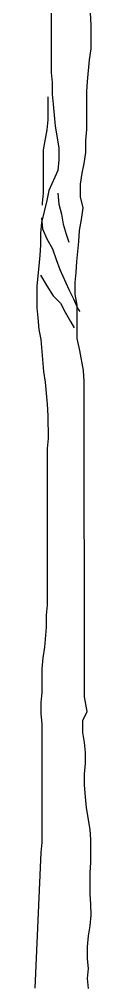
# Model space of a CAD drawing. Header units: millimetres. Extents: x 684983 to 685377, y 990360 to 990509.
# Drawn here: x 685204.872 to 685204.93, y 990426.58 to 990427.579 of the extents above; entities that cross this region are included whole.
import ezdxf

# ---------------------------------------------------------------- set-up
doc = ezdxf.new("R2010")
doc.units = ezdxf.units.MM
doc.layers.add('MAHAGONY', color=7, linetype='Continuous')

# ---------------------------------------------------------------- blocks, each defined once
blk = doc.blocks.new('TREE30')
at = {"color": 15, "flags": 128}
for points in [[(0.0278, -0.004), (0.0268, 0.007), (0.0278, 0.018), (0.0268, 0.029), (0.0268, 0.042), (0.0278, 0.0541), (0.0298, 0.0651), (0.0308, 0.0771), (0.0307, 0.0891), (0.0297, 0.1001), (0.0297, 0.1241), (0.0307, 0.1351), (0.0307, 0.1602), (0.0297, 0.1712), (0.0256, 0.1952), (0.0246, 0.2072), (0.0236, 0.2202), (0.0236, 0.2322), (0.0246, 0.2442), (0.0246, 0.2562), (0.0236, 0.2672), (0.0216, 0.2782), (0.0216, 0.2913), (0.0265, 0.3013), (0.0235, 0.3173), (0.0233, 0.6649), (0.0223, 0.677), (0.0183, 0.699), (0.0153, 0.712), (0.0153, 0.749), (0.0132, 0.761), (0.0132, 0.774), (0.0142, 0.785), (0.0152, 0.797), (0.0172, 0.8191), (0.0182, 0.8311), (0.0202, 0.8431), (0.0222, 0.8561), (0.0192, 0.8681), (0.0191, 0.8821), (0.0211, 0.8941), (0.0231, 0.9051), (0.0251, 0.9172), (0.0251, 0.9302), (0.0261, 0.9422), (0.0261, 0.9842), (0.027, 0.9952), (0.029, 1.0192), (0.031, 1.0313), (0.031, 1.0573), (0.03, 1.0713)], [(-0.0131, 1.1203), (-0.013, 1.0052), (-0.012, 0.9942), (-0.012, 0.9812), (-0.011, 0.9702), (-0.0089, 0.9462), (-0.0049, 0.9221), (-0.0049, 0.9091), (-0.0059, 0.8971), (-0.0159, 0.8751), (-0.0179, 0.8641), (-0.0239, 0.84), (-0.0248, 0.828), (-0.0248, 0.815), (-0.0258, 0.804), (-0.0268, 0.792), (-0.0288, 0.77), (-0.0288, 0.746), (-0.0278, 0.735), (-0.0267, 0.7219), (-0.0247, 0.7109), (-0.0227, 0.6889), (-0.0217, 0.6759), (-0.0197, 0.6639), (-0.0177, 0.6399), (-0.0167, 0.6269), (-0.0166, 0.6019), (-0.0176, 0.5908), (-0.0176, 0.4183), (-0.0186, 0.4073), (-0.0186, 0.3943), (-0.0206, 0.3723), (-0.0225, 0.3603), (-0.0235, 0.3483), (-0.0235, 0.3222), (-0.0245, 0.3112), (-0.0245, 0.2992), (-0.0235, 0.2872), (-0.0234, 0.1571), (-0.0244, 0.1461), (-0.0313, -0.0036)], [(-0.017, 0.9782), (-0.017, 0.9531), (-0.0179, 0.9421), (-0.0219, 0.9201), (-0.0219, 0.8721), (-0.0229, 0.8611), (-0.0229, 0.8591)], [(-0.0059, 0.8721), (-0.0049, 0.8601), (-0.0018, 0.8491), (0.0002, 0.8381), (0.0032, 0.8271), (0.0062, 0.8181)], [(-0.0239, 0.8451), (-0.0228, 0.833), (-0.0178, 0.822), (-0.0118, 0.811), (-0.0078, 0.799), (-0.0038, 0.788), (0.0062, 0.766), (0.0113, 0.756), (0.0163, 0.745), (0.0183, 0.742)], [(-0.0248, 0.782), (-0.0178, 0.77), (-0.0108, 0.759), (-0.0028, 0.751), (0.0023, 0.741), (0.0083, 0.731), (0.0123, 0.724)]]:
    blk.add_lwpolyline(points, dxfattribs=at)

msp = doc.modelspace()

# ---------------------------------------------------------------- block references
at = {"layer": 'MAHAGONY', "color": 7, "xscale": 0.9355958136093464, "yscale": 0.9355958136093464, "zscale": 0.9355958136093464}
msp.add_blockref('TREE30', (685204.90147, 990426.584, 97.58), dxfattribs=at)

doc.saveas('drawing.dxf')
